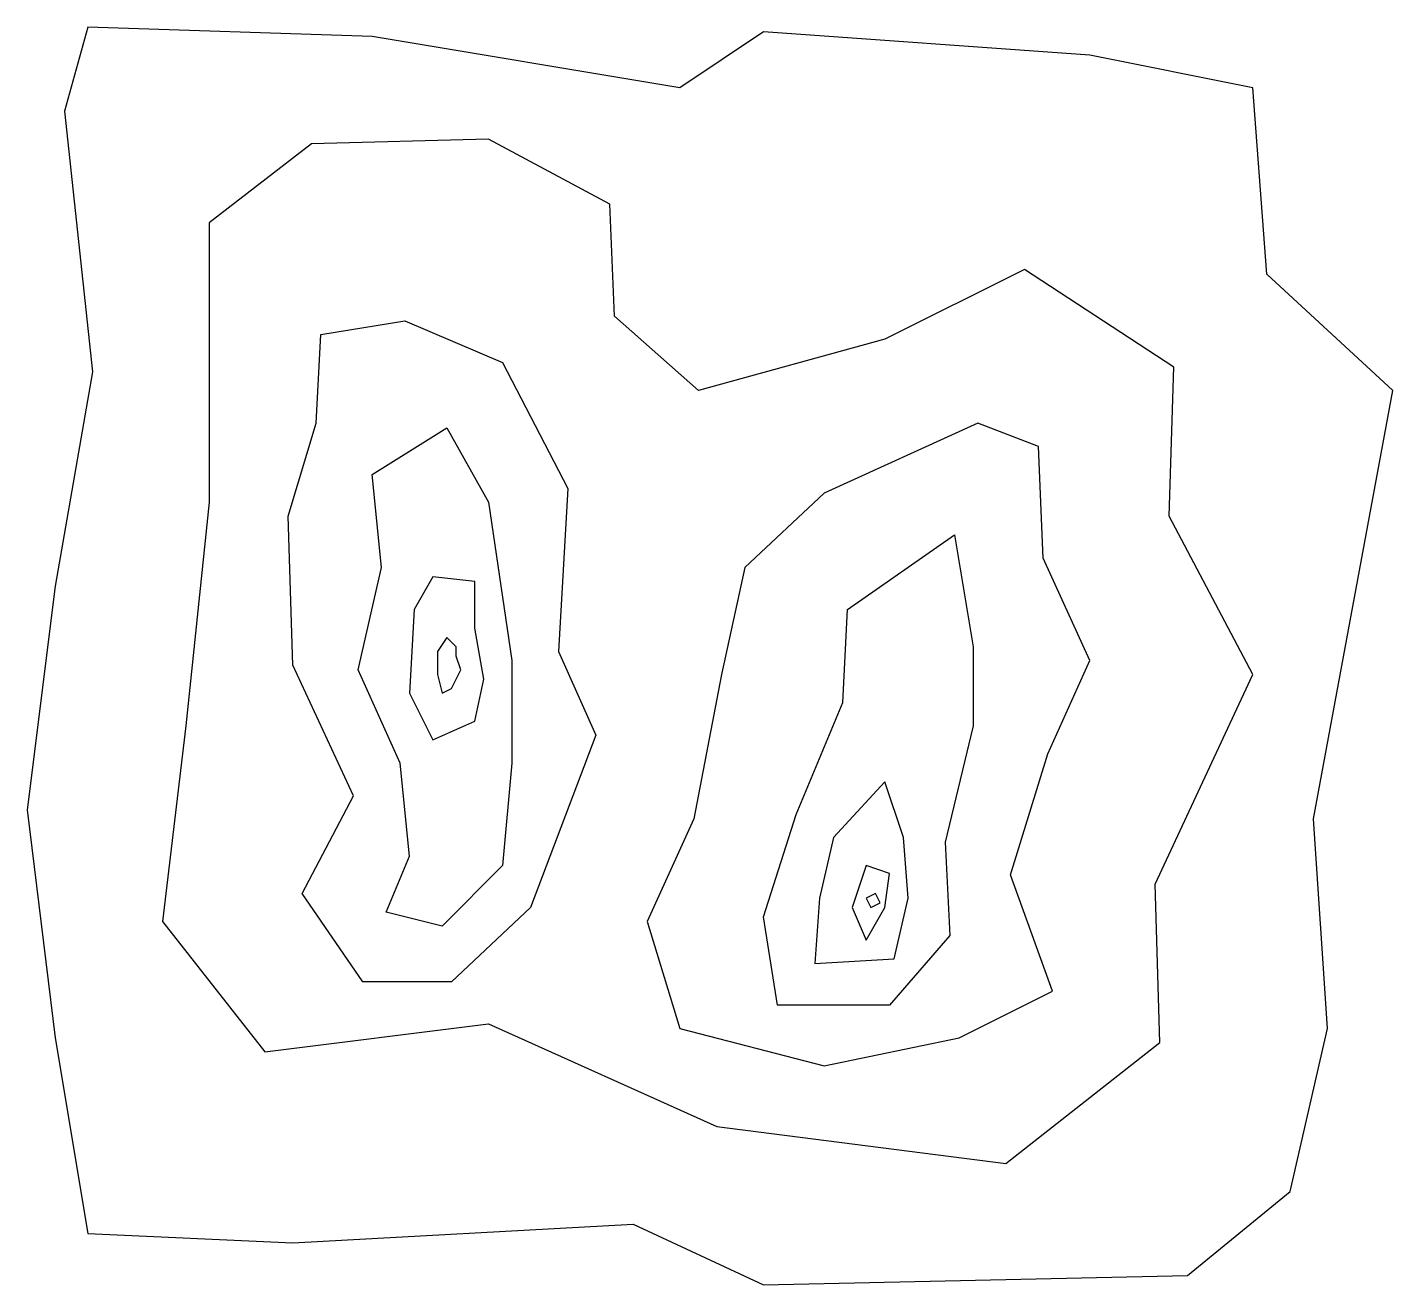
# Model space of a CAD drawing. Header units: millimetres. Extents: x 7 to 300, y 16 to 286.
import ezdxf

# ---------------------------------------------------------------- set-up
doc = ezdxf.new("R2010")
doc.units = ezdxf.units.MM
doc.header["$MEASUREMENT"] = 0
doc.layers.add('Default', color=18, linetype='Continuous', true_color=0x000000)

msp = doc.modelspace()

# ---------------------------------------------------------------- linework, layer by layer
at = {"layer": 'Default'}
for points in [[(20, 286), (15, 268), (21, 212), (13, 166), (7, 118), (13, 69), (20, 27), (64, 25), (137, 29), (165, 16), (256, 18), (278, 36), (286, 71), (283, 116), (300, 208), (273, 233), (270, 273), (235, 280), (165, 285), (147, 273), (81, 284)], [(68, 261), (46, 244), (46, 184), (41, 136), (36, 94), (58, 66), (106, 72), (155, 50), (217, 42), (250, 68), (249, 102), (270, 147), (252, 181), (253, 213), (221, 234), (191, 219), (151, 208), (133, 224), (132, 248), (106, 262)], [(88, 223), (109, 214), (123, 187), (121, 152), (129, 134), (115, 97), (98, 81), (79, 81), (66, 100), (77, 121), (64, 149), (63, 181), (69, 201), (70, 220)], [(97, 200), (106, 184), (111, 150), (111, 128), (109, 106), (96, 93), (84, 96), (89, 108), (87, 128), (78, 148), (83, 170), (81, 190)], [(211, 201), (178, 186), (161, 170), (156, 147), (150, 116), (140, 94), (147, 71), (178, 63), (207, 69), (227, 79), (218, 104), (226, 130), (235, 150), (225, 172), (224, 196)], [(206, 177), (210, 153), (210, 136), (204, 111), (205, 91), (192, 76), (168, 76), (165, 95), (172, 117), (182, 141), (183, 161)], [(94, 168), (90, 161), (89, 143), (94, 133), (103, 137), (105, 146), (103, 157), (103, 167)], [(97, 155), (95, 152), (95, 147), (96, 143), (98, 144), (100, 148), (99, 151), (99, 153)], [(191, 124), (180, 112), (177, 99), (176, 85), (193, 86), (196, 99), (195, 112)], [(187, 106), (184, 97), (187, 90), (191, 97), (192, 104.33)], [(189, 100), (187, 99), (188, 97), (190, 98)]]:
    msp.add_lwpolyline(points, close=True, dxfattribs=at)

doc.saveas('drawing.dxf')
